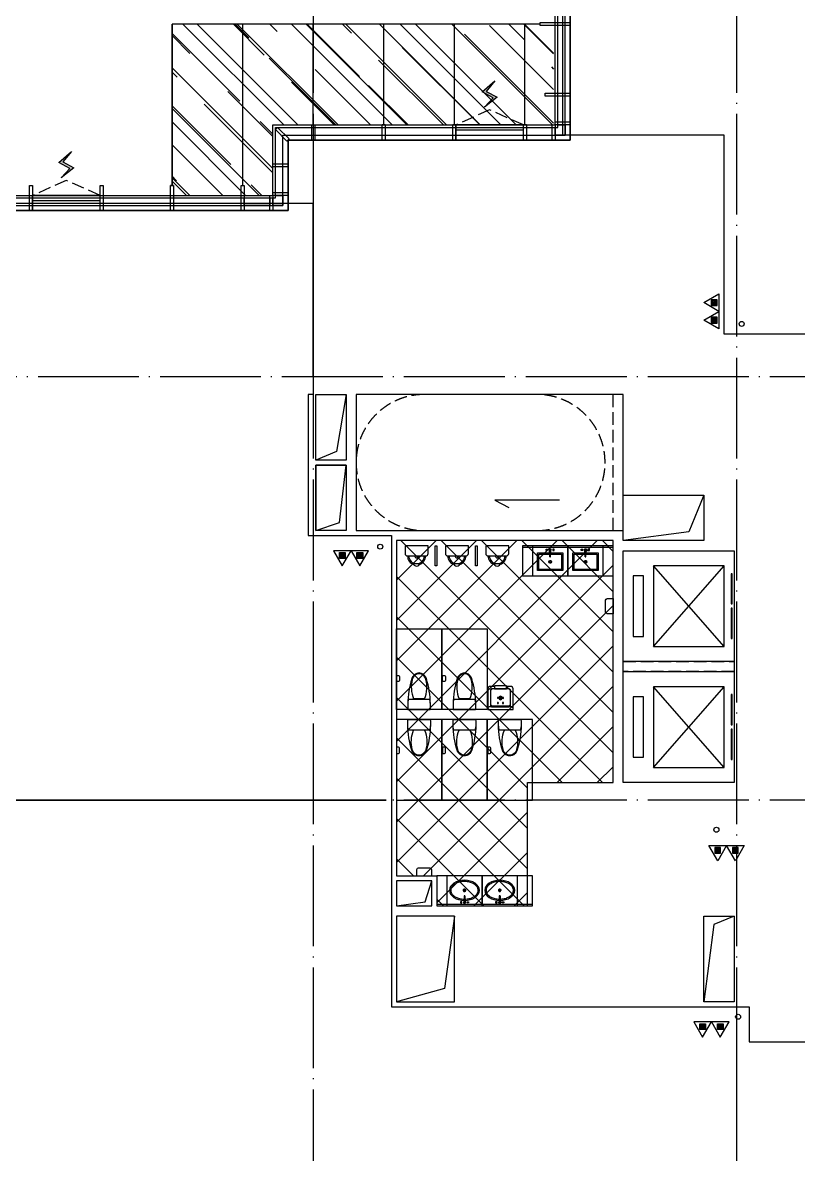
# Model space of a CAD drawing. Extents: x -292644 to 830497, y -12918 to 491457.
# Drawn here: x 114391 to 129782, y 69170 to 91630 of the extents above; entities that cross this region are included whole.
import ezdxf
from ezdxf.xclip import XClip

# ---------------------------------------------------------------- set-up
doc = ezdxf.new("R2010")
doc.units = 0
doc.header["$LTSCALE"] = 1000
doc.header["$MEASUREMENT"] = 0
for name, pattern in [('104-10 轴网$0$DOTE', [2.4200000000000004, 2, -0.2, 0.02, -0.2]), ('8#楼幕墙$0$109-34 轴网$0$L1$0$$AUDIT_BAD_LTYPE1', [0]), ('8#楼幕墙$0$DASH', [0.35, 0.25, -0.1]), ('X-104 8#10#平面_t3$0$109-34 轴网$0$L1$0$$AUDIT_BAD_LTYPE1', [0]), ('X-104 8#10#平面_t3$0$DASH', [0.35, 0.25, -0.1]), ('三跑梯-偶数F$0$DASH', [0.35, 0.25, -0.1])]:
    doc.linetypes.add(name, pattern=pattern)
doc.layers.get('0').update_dxf_attribs({"linetype": 'CONTINUOUS'})
for name, color, linetype in [('104-10 轴网$0$A_AXIS-轴线', 36, '104-10 轴网$0$DOTE'), ('8#楼幕墙$0$04-电动窗', 1, 'CONTINUOUS'), ('8#楼幕墙$0$A-C_玻璃幕墙', 140, 'CONTINUOUS'), ('8#楼幕墙$0$A-SUR_看线', 231, 'CONTINUOUS'), ('8#楼幕墙$0$A-TECH_结构', 21, 'CONTINUOUS'), ('X-104 8#10#平面_t3$0$A-C_玻璃幕墙', 140, 'CONTINUOUS'), ('X-104 8#10#平面_t3$0$A-E_电梯', 171, 'CONTINUOUS'), ('X-104 8#10#平面_t3$0$A-I_卫-洁具', 241, 'CONTINUOUS'), ('X-104 8#10#平面_t3$0$A-O_分水线', 127, 'CONTINUOUS'), ('X-104 8#10#平面_t3$0$A-SUR_看线', 231, 'CONTINUOUS'), ('X-104 8#10#平面_t3$0$A-TECH_结构', 21, 'CONTINUOUS'), ('X-104 8#10#平面_t3$0$A_STR-砌块墙', 121, 'CONTINUOUS'), ('X-104 8#10#平面_t3$0$EH_玻璃', 156, 'CONTINUOUS'), ('X-104 8#10#平面_t3$0$水-消火栓', 41, 'CONTINUOUS')]:
    doc.layers.add(name, color=color, linetype=linetype)
doc.layers.add('X-104 8#10#平面_t3$0$000套内', color=226, linetype='CONTINUOUS', lineweight=30, plot=False)
doc.layers.add('X-104 8#10#平面_t3$0$04-不打印_辅助线', color=165, linetype='CONTINUOUS', plot=False)
doc.layers.add('三跑梯-偶数F$0$04-不打印_辅助线', color=165, linetype='CONTINUOUS', plot=False)
doc.layers.get('X-104 8#10#平面_t3$0$A-O_分水线').off()

# ---------------------------------------------------------------- blocks, each defined once
blk = doc.blocks.new('104-10 轴网')
at = {"layer": '104-10 轴网$0$A_AXIS-轴线', "linetype": '104-10 轴网$0$DOTE'}
for p, q in [((128829.5977508623, 40099.99999999988), (128829.5977508621, -6500.000000000186)), ((137229.5977508624, 40099.99999999987), (137229.5977508621, -6500.000000000186)), ((168929.5977508623, 25199.99999999987), (113929.5977508621, 25199.99999999982)), ((168929.5977508623, 16799.99999999987), (113929.5977508621, 16799.99999999982))]:
    blk.add_line(p, q, dxfattribs=at)
blk = doc.blocks.new('X-104 8#10#平面_t3$0$meae')
for p, q in [((-215.039999999979, 0), (-243.7679999999818, 0)), ((-210, 5.039999999979045), (-210, 32.76000000000931)), ((-176.7359999999753, 0), (-204.9599999999627, 0)), ((-99.54815868195146, 8), (21.68149024352897, 14.3899337600451)), ((-99.54815868195146, -7.999999999941792), (-99.54815868195146, 8)), ((21.68149024352897, -14.3899337601033), (21.68149024352897, 14.3899337600451)), ((-210, -32.25599999999395), (-210, -5.039999999979045)), ((-99.54815868195146, -8.000000000058208), (21.68149024352897, -14.3899337601033))]:
    blk.add_line(p, q)
at = {"const_width": 0.8399999999999999}
blk.add_lwpolyline([(-209.5800000000163, -0.1400000000139698, -0.9999999999999999), (-210.4199999999837, -0.1400000000139698, -0.9999999999999999)], format="xyb", close=True, dxfattribs=at)
for points in [[(17.19145484233741, 81.35012003820157), (40, 81.35012003820157), (39.99999999994179, 51.35012003820157), (17.1914548422792, 51.35012003820157)], [(21.68149024352897, 21.35012003820157), (40, 21.35012003820157), (40, -21.35012003820157), (21.68149024352897, -21.35012003820157)], [(17.19145484233741, -81.35012003820157), (40, -81.35012003820157), (39.99999999994179, -51.35012003820157), (17.1914548422792, -51.35012003820157)]]:
    blk.add_lwpolyline(points, close=True)
blk.add_circle((-210, 0), 25.2)
blk.add_ellipse((-210, 0), major_axis=(0, -296.8388870928175), ratio=0.6737661697857759)
at = {"color": 8}
blk.add_open_spline([(-210, -271.838887092832), (-201.6286662275088, -271.838887092832), (-193.2556980797672, -270.8834744876949), (-176.5567826171755, -267.0318226981908), (-168.2292954665609, -264.1331208487391), (-151.7464247078751, -256.3412992825033), (-143.592075161112, -251.4461166422116), (-127.6688291439204, -239.6628589069005), (-119.9016611408442, -232.7743547918508), (-105.0053654383519, -217.100718463771), (-97.87740360945463, -208.3160983382841), (-84.50442564953119, -189.0367220979533), (-78.25994529254967, -178.5426552897552), (-66.86596525227651, -156.1005802754662), (-61.71665413689334, -144.1531549534993), (-52.68240508378949, -119.1104159536771), (-48.79751711455174, -106.0155586157343), (-42.41598126577446, -79.01830609660828), (-39.91934085072717, -65.11628590768669), (-36.39207964838715, -36.86706837144447), (-35.3614577781409, -22.5202054088586), (-34.79793056182098, 6.244822261855006), (-35.26502483320655, 20.66266644134885), (-37.68259151588427, 49.19399507466005), (-39.63306519814068, 63.30715293157846), (-44.95700291811954, 90.86129060061648), (-48.33046480413759, 104.3019146881416), (-56.39392556494568, 130.1611448710319), (-61.0838973345235, 142.5793309712317), (-71.62818411248736, 166.0733063118532), (-77.48238030000357, 177.1485642623738), (-90.15903716551838, 197.6798496269621), (-96.98112566315103, 207.1352148510632), (-111.3602107425686, 224.2113378457143), (-118.9163064261083, 231.8314545630128), (-134.510733252624, 245.1036245926516), (-142.547481424408, 250.7556368449004), (-158.868371842138, 260.0530890176306), (-167.1509793659789, 263.6999722997425), (-183.7976203592261, 269.0257272459567), (-192.162095878215, 270.7072330619558), (-208.8995512870024, 272.153067119536), (-217.2755150526064, 271.9185741905239), (-234.0031495776493, 269.526916392555), (-242.3573442720808, 267.3679324407713), (-258.9526960913208, 261.0731867576833), (-267.1936322519905, 256.9349128940958), (-283.3781850557425, 246.65468100406), (-291.3201072766096, 240.5117016318836), (-306.6623222918133, 226.2813428560039), (-314.0611830068519, 218.1942343084957), (-328.0653621423407, 200.2301868745126), (-334.6699371464783, 190.353927289194), (-346.859358667396, 169.044026111078), (-352.4439172392595, 157.6110181525), (-362.4072642970132, 133.476927122334), (-366.7859668953461, 120.7763437553076), (-374.1964356524404, 94.43610308453208), (-377.2281845823745, 80.79684587812517), (-381.8495765395346, 52.93462008907227), (-383.4392193020904, 38.71199739631265), (-385.1273327118251, 10.0537408667733), (-385.225804392132, -4.381569712015335), (-383.9285565786413, -33.08909023553133), (-382.5328362500295, -47.36097819061251), (-378.2902226594742, -75.36972922243876), (-375.4433290168527, -89.10625087702647), (-368.3874579074909, -115.6863969620317), (-364.1784936326439, -128.529630749661), (-354.5335200406262, -152.9902308470919), (-349.097582319926, -164.6071133053629), (-337.1786070214584, -186.3198765731067), (-330.6958189697471, -196.415140855941), (-316.9037533847149, -214.843760280055), (-309.5951420506462, -223.1764269854757), (-294.4000191528467, -237.9131964488188), (-286.5148495539906, -244.3169298697612), (-270.41386736813, -255.1213227973203), (-262.1997869724291, -259.5227866767091), (-245.6385630253353, -266.3373192788567), (-237.2919559226721, -268.7527736420161), (-222.6272707111784, -271.2949484957498), (-216.3134306632564, -271.838887092832), (-210, -271.838887092832)], degree=3, knots=[0, 0, 0, 0, 0.1541728099079682, 0.1541728099079682, 0.3083456198159364, 0.3083456198159364, 0.4625184297239047, 0.4625184297239047, 0.6166912396318729, 0.6166912396318729, 0.7708640495398411, 0.7708640495398411, 0.9250368594478093, 0.9250368594478093, 1.079209669355778, 1.079209669355778, 1.233382479263746, 1.233382479263746, 1.387555289171714, 1.387555289171714, 1.541728099079682, 1.541728099079682, 1.69590090898765, 1.69590090898765, 1.850073718895619, 1.850073718895619, 2.004246528803587, 2.004246528803587, 2.158419338711555, 2.158419338711555, 2.312592148619523, 2.312592148619523, 2.466764958527492, 2.466764958527492, 2.62093776843546, 2.62093776843546, 2.775110578343428, 2.775110578343428, 2.929283388251396, 2.929283388251396, 3.083456198159364, 3.083456198159364, 3.237629008067333, 3.237629008067333, 3.391801817975301, 3.391801817975301, 3.545974627883269, 3.545974627883269, 3.700147437791237, 3.700147437791237, 3.854320247699206, 3.854320247699206, 4.008493057607174, 4.008493057607174, 4.162665867515142, 4.162665867515142, 4.31683867742311, 4.31683867742311, 4.471011487331078, 4.471011487331078, 4.625184297239047, 4.625184297239047, 4.779357107147015, 4.779357107147015, 4.933529917054983, 4.933529917054983, 5.087702726962951, 5.087702726962951, 5.24187553687092, 5.24187553687092, 5.396048346778888, 5.396048346778888, 5.550221156686856, 5.550221156686856, 5.704393966594824, 5.704393966594824, 5.858566776502792, 5.858566776502792, 6.012739586410761, 6.012739586410761, 6.166912396318729, 6.166912396318729, 6.283185307179586, 6.283185307179586, 6.283185307179586, 6.283185307179586], dxfattribs=at)
at = {"layer": 'X-104 8#10#平面_t3$0$04-不打印_辅助线'}
blk.add_lwpolyline([(-499.9999999998836, -349.9999999999418), (-499.9999999998836, 350.0000000000582), (100.0000000001164, 350.0000000000582), (100.0000000001164, -349.9999999999418)], close=True, dxfattribs=at)
blk = doc.blocks.new('X-104 8#10#平面_t3$0$A-toilet-F2$0$A-toilet-F3$0$$plan$00000388')
for p, q in [((-211.7636100000016, 107.6506163835302), (-211.7636100000016, -107.6506388835276)), ((-202.5, -209.53125), (-202.5, 209.53125)), ((0, -220.78125), (0, 220.78125))]:
    blk.add_line(p, q)
blk.add_lwpolyline([(-202.4999999999999, -209.5312499999999), (-151.5815775000015, -220.9312574999972), (-102.2263650000007, -226.3893074999992), (-50.17650749999908, -226.3893074999992), (8.526512829121202e-14, -220.7812499999999)])
for centre, radius, start, end in [((-70.50223739520334, -1596.893304158019), 1822.905267548176, 91.22236801686525, 107.2477400730136), ((-76.17188249999913, -236.25), 463.3354349999999, 80.5376779999934, 97.73994600000086), ((-595.175017904075, 0), 128.7061108459815, 159.5476091936029, 200.4523908063857), ((-562.4982811024126, -12.18639293920603), 163.5812782416205, 107.2477400730136, 159.5476091936029), ((-580.3665348804823, -1.124999869261956e-05), 128.7061108459815, 136.8542646013629, 223.1457353986371), ((-555.5449209055997, -23.26485846064998), 162.7261878014058, 104.7785650587778, 136.8542646013629), ((-443.4417002224786, -448.2021481943076), 602.2018211347165, 67.37374387746667, 104.7785650587778), ((-76.17188249999913, -236.25), 463.3354349999999, 97.73994600000086, 105.8219819999994), ((-562.4982811024126, 12.18639293920603), 163.5812782416205, 200.4523908063857, 252.7522599269864), ((-555.5449209055997, 23.26483596065259), 162.7261878014058, 223.1457353986371, 255.2214349412222), ((-70.50223739520334, 1596.893304158019), 1822.905267548176, 252.7522599269864, 268.7776319831348), ((-443.4417002224786, 448.2021256943101), 602.2018211347165, 255.2214349412222, 292.6262561225334)]:
    blk.add_arc(centre, radius, start, end)
blk = doc.blocks.new('X-104 8#10#平面_t3$0$hgfasg')
at = {"layer": 'X-104 8#10#平面_t3$0$04-不打印_辅助线'}
blk.add_lwpolyline([(-450, 1599.999999999709), (450, 1599.999999999651), (450, -3.492459654808044e-10), (-450, -2.91038304567337e-10)], close=True, dxfattribs=at)
at = {"rotation": 270}
blk.add_blockref('X-104 8#10#平面_t3$0$A-toilet-F2$0$A-toilet-F3$0$$plan$00000388', (0, 0), dxfattribs=at)
blk = doc.blocks.new('X-104 8#10#平面_t3$0$hgfd')
at = {"color": 8}
for p, q in [((-38.49999971458601, 228.000000048185), (38.50000028541399, 227.9999999518077)), ((3.335953806526959e-07, 266.5000000000036), (2.372253220528364e-07, 189.5000000000036))]:
    blk.add_line(p, q, dxfattribs=at)
for points in [[(250, -3.504792402964085e-07), (-249.9999999999927, 3.504792402964085e-07), (-249.9999994917889, 406.0000003504792, -0.4142135623732199), (-199.9999994292011, 456.0000002878987), (-119.9999994292084, 456.0000001877597), (-119.9999994166865, 466.000000187767), (120.0000005833208, 465.9999998122548), (120.0000005708062, 455.9999998122548), (200.000000570777, 455.9999997121158, -0.414213562372991), (250.0000005081893, 405.9999996495353)], [(175.000000062566, 49.99999974339516), (-174.9999999374049, 50.00000025659756, -0.4142135623730927), (-199.9999999061183, 75.00000028789145), (-199.9999995230974, 381.0000002878987, -0.414213562373095), (-174.9999994917962, 406.0000002565976), (175.0000005082111, 405.9999997434024, -0.4142135623731322), (200.0000004769245, 380.9999997121085), (200.0000000938744, 74.99999971210127, -0.4142135623730573)], [(250, -3.504792402964085e-07), (-249.9999999999927, 3.504792402964085e-07), (-249.9999999686988, 25.00000035048652, -0.4142135623730971), (-224.9999999373977, 50.00000031918535), (225.0000000625878, 49.99999968082193, -0.4142135623730932), (250.0000000313012, 24.99999964952804)]]:
    blk.add_lwpolyline(points, format="xyb", close=True)
blk.add_lwpolyline([(120.0000005708062, 455.9999998122548), (200.000000570777, 455.9999997121158, -0.414213562373095), (250.0000005081893, 405.9999996495353), (250, -3.504792402964085e-07), (-249.9999999999927, 3.504792402964085e-07), (-249.9999994917889, 406.0000003504792, -0.4142135623730929), (-199.9999994292011, 456.0000002878987), (-119.9999994292084, 456.0000001877597)], format="xyb")
blk.add_lwpolyline([(120.0000005082184, 405.9999998122476), (-119.9999994917889, 406.0000001877524), (-119.9999994166865, 466.000000187767), (120.0000005833208, 465.9999998122548)], close=True)
blk.add_lwpolyline([(150.0000000876389, 69.99999977469633), (-149.9999999123756, 70.00000022531094, -0.4142135623730976), (-199.9999998497879, 120.0000002878915), (-199.9999995543913, 356.0000002878842, -0.414213562373095), (-149.9999994918035, 406.0000002253037), (150.0000005081965, 405.9999997746963, -0.414213562373095), (200.0000004456087, 355.9999997121085), (200.0000001502194, 119.9999997121231, -0.4142135623731096)], format="xyb", close=True, dxfattribs=at)
for centre, radius in [((-49.99999971457146, 228.0000000625914), 10), ((2.854139893315732e-07, 228.0000000000036), 35), ((50.00000028542127, 227.9999999374159), 10), ((-49.99999983975431, 128.0000000625841), 10), ((50.00000016025297, 127.9999999374159), 10)]:
    blk.add_circle(centre, radius)
blk.add_circle((2.854139893315732e-07, 228.0000000000036), 25, dxfattribs=at)
blk = doc.blocks.new('X-104 8#10#平面_t3$0$卫生间')
at = {"layer": 'X-104 8#10#平面_t3$0$A-I_卫-洁具', "ltscale": 0.1}
blk.add_lwpolyline([(29249.99997658384, 18300.0000078821), (31149.99997658456, 18300.00000788411), (31149.99997658456, 18900.00000788411), (29249.99997658384, 18900.0000078821)], close=True, dxfattribs=at)
blk.add_lwpolyline([(29249.9999765839, 18900.00000788417), (29249.9999765839, 18870.00000788417), (31149.99997652085, 18870.00000788397), (31149.99997652428, 18900.00000788411)], dxfattribs=at)
for points in [[(31549.99997658755, 18300.00000787908), (31249.99997658755, 18300.00000787908), (31249.99997658755, 18180.00000787896, 0.414213562373095), (31279.99997658755, 18150.00000787896), (31519.99997658755, 18150.00000787896, 0.414213562373095), (31549.99997658755, 18180.00000787896)], [(27649.9999765533, 12800.00000788734), (27649.9999765533, 13100.00000788734), (27769.99997655342, 13100.00000788734, -0.414213562373095), (27799.99997655342, 13070.00000788734), (27799.99997655342, 12830.00000788734, -0.414213562373095), (27769.99997655342, 12800.00000788734)]]:
    blk.add_lwpolyline(points, format="xyb", close=True, dxfattribs=at)
at = {"layer": 'X-104 8#10#平面_t3$0$A-I_卫-洁具'}
for points in [[(30074.99997657166, 15851.95678070415), (30074.99997657168, 15771.95678070415, 0.4142135623730523), (30094.99997657168, 15751.95678070415), (30134.99997657171, 15751.95678070415), (30134.99997657169, 15871.95678070415), (30094.99997657166, 15871.95678070415, 0.4142135623731306)], [(30974.99997657155, 15851.95678070412), (30974.99997657156, 15771.95678070412, 0.4142135623730523), (30994.99997657156, 15751.95678070412), (31034.99997657159, 15751.95678070412), (31034.99997657158, 15871.95678070412), (30994.99997657155, 15871.95678070412, 0.4142135623731306)], [(31889.99997657165, 15851.95678070426), (31889.99997657166, 15771.95678070426, 0.4142135623730523), (31909.99997657166, 15751.95678070426), (31949.99997657169, 15751.95678070426), (31949.99997657168, 15871.95678070426), (31909.99997657165, 15871.95678070426, 0.4142135623731306)], [(30974.99997657155, 14348.04323506608), (30974.99997657156, 14428.04323506608, -0.4142135623730523), (30994.99997657156, 14448.04323506608), (31034.99997657159, 14448.04323506608), (31034.99997657158, 14328.04323506608), (30994.99997657155, 14328.04323506608, -0.4142135623731306)], [(31889.99997657163, 14348.04323506594), (31889.99997657166, 14428.04323506594, -0.4142135623730523), (31909.99997657166, 14448.04323506594), (31949.99997657169, 14448.04323506594), (31949.99997657166, 14328.04323506594), (31909.99997657163, 14328.04323506594, -0.4142135623731306)]]:
    blk.add_lwpolyline(points, format="xyb", close=True, dxfattribs=at)
at = {"layer": 'X-104 8#10#平面_t3$0$A-I_卫-洁具', "ltscale": 0.1, "xscale": -1}
for name, p, rotation in [('X-104 8#10#平面_t3$0$meae', (29899.9999765845, 18800.00000788434), 270), ('X-104 8#10#平面_t3$0$meae', (30599.9999765845, 18800.00000788411), 270), ('X-104 8#10#平面_t3$0$hgfd', (29884.99997657168, 15000.00000755693), 180)]:
    blk.add_blockref(name, p, dxfattribs=dict(at, rotation=rotation))
for p in [(29699.99997657168, 15200.000007897), (30599.99997657168, 15200.00000788565), (31499.99997657168, 15200.00000788539)]:
    blk.add_blockref('X-104 8#10#平面_t3$0$hgfasg', p, dxfattribs=at)
at = {"layer": 'X-104 8#10#平面_t3$0$A-I_卫-洁具', "ltscale": 0.1, "rotation": 180}
for p in [(30599.99997657168, 15000.00000789596), (31499.99997657168, 15000.00000788481)]:
    blk.add_blockref('X-104 8#10#平面_t3$0$hgfasg', p, dxfattribs=at)
blk = doc.blocks.new('X-104 8#10#平面_t3$0$fdhggh')
at = {"layer": 'X-104 8#10#平面_t3$0$04-不打印_辅助线', "linetype": 'X-104 8#10#平面_t3$0$109-34 轴网$0$L1$0$$AUDIT_BAD_LTYPE1'}
h = blk.add_hatch(dxfattribs=at)
h.set_pattern_fill('多孔材料', color=256, scale=200)
h.set_pattern_definition([(45, (-111356.9507218324, 59400.00000000006), (-400.0004066222933, 400.0004066222933), []), (135, (-111356.9507218324, 59400.00000000006), (-400.0004066222933, -400.0004066222933), [])])
h.paths.add_polyline_path([(14350.00002345067, 81349.998361637), (10050.00002342873, 81349.998361637), (10050.00002342876, 74699.9983616371), (10850.00002341293, 74699.9983616371), (10850.00002341301, 74099.99836163205), (12650.00002341645, 74099.99836163194), (12650.00002341648, 76549.99838347366), (14350.00002344706, 76549.9983834708)])
blk.add_lwpolyline([(14350.00002345067, 81349.998361637), (10050.00002342873, 81349.998361637), (10050.00002342876, 74699.9983616371), (10850.00002341293, 74699.9983616371), (10850.00002341301, 74099.99836163205), (12650.00002341645, 74099.99836163194), (12650.00002341648, 76549.99838347366), (14350.00002344706, 76549.9983834708), (14350.00002345062, 81349.99836163704)], close=True, dxfattribs=at)
at = {"layer": 'X-104 8#10#平面_t3$0$A-TECH_结构', "linetype": 'X-104 8#10#平面_t3$0$109-34 轴网$0$L1$0$$AUDIT_BAD_LTYPE1'}
blk.add_lwpolyline([(42500.00000000029, 87900.00001543564), (42500.00000000029, 97699.99999999988), (24700.00000000029, 97699.99999999988), (24700.00000000029, 96299.99999999988), (13500.00000000029, 96299.99999999988), (13500.00000000029, 89299.99999999988), (7900.000000000291, 89299.99999999988), (7900.000000000291, 87899.99999999988), (-3299.999999999709, 87899.99999999988), (-3299.999999999709, 76699.99999999988), (-4699.999999999709, 76699.99999999988), (-4699.999999999709, 56099.99999999988), (8900.000000000291, 56099.99999999988), (8900.000000000291, 58899.99999999988), (20100.00000000029, 58899.99999999988), (20100.00000000029, 71499.99999999988), (27100, 71499.99999999988), (27099.9999999961, 75700.0000139567), (33099.99999999598, 75700.0000139567), (33099.99999999988, 72899.99999999987), (45300.00000000029, 72899.99999999988), (45300.00000000029, 87900.00000149367)], close=True, dxfattribs=at)
blk = doc.blocks.new('A-电梯2222')
for p, q in [((-599.9999999888532, 1800.000000028485), (-599.9999999888532, 2000.000000028485)), ((-599.9999999888532, 2000.000000028485), (599.999999990192, 2000.000000027969)), ((599.999999990192, 1800.000000028027), (-599.9999999888532, 1800.000000028485)), ((599.999999990192, 2000.000000027969), (599.999999990192, 1800.000000028027)), ((-800.0000000021246, 200.0000000191649), (-800.0000000016589, 1600.000000013759)), ((-800.0000000016589, 1600.000000013759), (800.0000000027649, 1600.000000013068)), ((800.0000000027649, 1600.000000013068), (-800.0000000021246, 200.0000000191649)), ((800.0000000021828, 200.0000000184664), (-800.0000000016589, 1600.000000013759)), ((800.0000000027649, 1600.000000013068), (800.0000000021828, 200.0000000184664)), ((800.0000000021828, 200.0000000184664), (-800.0000000021246, 200.0000000191649))]:
    blk.add_line(p, q)
for points in [[(-1100, 0), (1100, 0), (1100, 2200.000000000007), (-1100, 2200.000000000007)], [(-643.3333333326736, 38.08112883746799), (-643.3333333326736, 58.97966308711329), (-43.33333333267365, 58.97966308711329), (-43.33333333267365, 38.08112883746799)], [(43.33333333273185, 38.0811288371915), (43.33333333273185, 58.97966308683681), (643.3333333327319, 58.97966308683681), (643.3333333327319, 38.0811288371915)]]:
    blk.add_lwpolyline(points, close=True)
blk = doc.blocks.new('X-104 8#10#平面_t3$0$jhat')
for p, q in [((-395, -250.0000000000582), (-395, 249.9999999999418)), ((-395, 249.9999999999418), (-44.99999999994179, 249.9999999999418)), ((-44.99999999994179, 249.9999999999418), (-44.99999999994179, 11.73657725605881)), ((-219.9999999999418, 32.25599999987753), (-219.9999999999418, 5.03999999986263)), ((-124.8214514199644, 8.000000000058208), (11.68149024352897, 14.3899337601033)), ((-124.8214514199644, 7.999999999941792), (-124.8214514199644, -8.000000000058208)), ((11.68149024352897, 14.3899337601033), (11.68149024352897, -14.3899337601033)), ((-225.0399999999208, -1.164153218269348e-10), (-253.7679999999236, -1.164153218269348e-10)), ((-219.9999999999418, -5.040000000095461), (-219.9999999999418, -32.76000000012573)), ((-186.7359999999171, -1.164153218269348e-10), (-214.9599999999045, -1.164153218269348e-10)), ((-124.8214514199644, -8.000000000058208), (11.68149024352897, -14.3899337601033)), ((-44.99999999994179, -12.38077738613356), (-44.99999999994179, -250.0000000000582)), ((-44.99999999994179, -250.0000000000582), (-395, -250.0000000000582))]:
    blk.add_line(p, q)
at = {"color": 8}
blk.add_lwpolyline([(-69.99999999994179, -11.06304409715813), (-69.99999999994179, -225.0000000000582), (-370, -225.0000000000582), (-370, 224.9999999999418), (-69.99999999994179, 224.9999999999418), (-69.99999999994179, 10.56628493819153)], dxfattribs=at)
at = {"ltscale": 1000, "const_width": 0.8399999999999999}
blk.add_lwpolyline([(-219.5799999999581, 0.1399999998975545, 0.9999999999999999), (-220.4199999999255, 0.1399999998975545, 0.9999999999999999)], format="xyb", close=True, dxfattribs=at)
for points in [[(7.191454842337407, 81.35012003820157), (30, 81.35012003820157), (30, 51.35012003820157), (7.191454842337407, 51.35012003820157)], [(11.68149024352897, -21.35012003820157), (30, -21.35012003820157), (30, 21.35012003820157), (11.68149024352897, 21.35012003820157)], [(7.191454842337407, -81.35012003820157), (30, -81.35012003820157), (30, -51.35012003820157), (7.191454842337407, -51.35012003820157)]]:
    blk.add_lwpolyline(points, close=True)
blk.add_circle((-219.9999999999418, -1.164153218269348e-10), 25.2)
at = {"layer": 'X-104 8#10#平面_t3$0$04-不打印_辅助线'}
blk.add_lwpolyline([(100.0000000001164, -350), (100.0000000000582, 350), (-499.9999999999418, 350), (-499.9999999998836, -350)], close=True, dxfattribs=at)
blk = doc.blocks.new('X-104 8#10#平面_t3$0$A-toilet-F2$0$A-toilet-F3$0$xb')
for p, q in [((-228.5999999991618, 152.3999999994412), (-228.6000000010245, 9.313225746154785e-10)), ((-228.6000000010245, 9.313225746154785e-10), (228.6000000010245, -9.313225746154785e-10)), ((177.7999999998137, 203.2000000000698), (-177.7999999993481, 203.1999999994878)), ((228.6000000010245, -9.313225746154785e-10), (228.6000000005588, 152.3999999997905))]:
    blk.add_line(p, q)
for centre, radius, start, end in [((-6.349999998696148, 209.549999998766), 171.56755229355, 106.6068803142738, 182.1210963969083), ((-6.349999998696148, 209.549999998766), 146.16755229355, 87.87890362284142, 182.1210963969083), ((9.313225746154785e-10, 342.8999999993248), 63.50000000000001, 1.07073087239469, 178.9292691276053), ((1.396983861923218e-09, 203.1999999987893), 38.1, 0, 180), ((6.350000001490116, 209.549999998766), 146.16755229355, 357.8789036030917, 92.12109637715858), ((6.350000001490116, 209.549999998766), 171.56755229355, 357.8789036030917, 73.39311968572625), ((-177.7999999993481, 152.3999999992084), 50.8, 90, 180), ((177.8000000002794, 152.3999999997905), 50.8, 0, 90)]:
    blk.add_arc(centre, radius, start, end)
blk = doc.blocks.new('X-104 8#10#平面_t3$0$8#核心筒')
at = {"layer": 'X-104 8#10#平面_t3$0$A-I_卫-洁具', "ltscale": 0.1}
for points in [[(10819.99873398323, 21849.99836163709), (10849.99873398323, 21849.99836163709), (10849.99873398323, 21449.99836163709), (10819.99873398323, 21449.99836163709)], [(11619.99873398323, 21849.99836163709), (11649.99873398323, 21849.99836163709), (11649.99873398323, 21449.99836163709), (11619.99873398323, 21449.99836163709)], [(14350.0000234468, 21849.99836163723), (12550.0000234468, 21849.99836163723), (12550.0000234468, 21249.99836163723), (14350.0000234468, 21249.99836163723)]]:
    blk.add_lwpolyline(points, close=True, dxfattribs=at)
blk.add_lwpolyline([(12550.0000234468, 21849.99836163723), (12550.0000234468, 21819.99836163723), (14350.00002344692, 21819.99836163712), (14350.00002345035, 21849.99836163729)], dxfattribs=at)
at = {"layer": 'X-104 8#10#平面_t3$0$A-TECH_结构', "linetype": 'X-104 8#10#平面_t3$0$DASH'}
blk.add_lwpolyline([(14550.00002344679, 19549.99838346642), (16750.00002344628, 19549.99838346642), (16750.00002344628, 19349.99836162853), (14550.00002344679, 19349.99836162853)], close=True, dxfattribs=at)
at = {"layer": 'X-104 8#10#平面_t3$0$A-E_电梯', "xscale": -1, "rotation": 90}
for p in [(16750.0000234468, 20649.99838346642), (16750.0000234468, 18249.99838346642)]:
    blk.add_blockref('A-电梯2222', p, dxfattribs=at)
at = {"layer": 'X-104 8#10#平面_t3$0$A-I_卫-洁具', "ltscale": 0.1}
for name, p, rotation in [('X-104 8#10#平面_t3$0$A-toilet-F2$0$A-toilet-F3$0$xb', (10450.00002342847, 21849.99836163712), 180), ('X-104 8#10#平面_t3$0$A-toilet-F2$0$A-toilet-F3$0$xb', (11250.00002342847, 21849.99836163712), 180), ('X-104 8#10#平面_t3$0$A-toilet-F2$0$A-toilet-F3$0$xb', (12050.00002342847, 21849.99836163712), 180), ('X-104 8#10#平面_t3$0$jhat', (13100.0000234468, 21749.99836163723), 90), ('X-104 8#10#平面_t3$0$jhat', (13800.0000234468, 21749.99836163723), 90)]:
    blk.add_blockref(name, p, dxfattribs=dict(at, rotation=rotation))
blk = doc.blocks.new('X-104 8#10#平面_t3$0$fdsgdfh')
at = {"layer": 'X-104 8#10#平面_t3$0$A-TECH_结构', "linetype": 'X-104 8#10#平面_t3$0$109-34 轴网$0$L1$0$$AUDIT_BAD_LTYPE1'}
for points in [[(18850.00000000291, 25249.99999999994), (20253.73374423392, 25389.46087554155), (20350.00000000176, 25949.99836163723)], [(8450.006772121327, 23450.00106368423), (8450.006772121327, 22149.99999212002), (8921.005071387859, 22309.13151894271), (9050.00674062816, 23450.00099037576), (8450.006772121327, 23450.00099037576)], [(16150.00002344656, 22849.99999211542), (15853.91086440366, 22126.21603221793), (14550.00002344651, 21949.99999211269)], [(16750.00000000237, 14499.99836163232), (16349.02608525718, 14334.72744898006), (16149.99999999524, 12799.99836202263)]]:
    blk.add_lwpolyline(points, dxfattribs=at)
for points in [[(20350.00000000176, 25949.99836163723), (18850.00000000339, 25949.99836163723), (18850.00000000288, 25249.99999999994), (20350.0000000013, 25249.99999999994)], [(8450.000026823487, 24849.99997205439), (9050.000041363295, 24849.99997205439), (9050.000041363295, 23550.00099037652), (8450.000026823487, 23550.00099037652)], [(8450.006772121327, 23450.00106368423), (9050.000045112247, 23450.00106368423), (9050.000045112247, 22149.99999212078), (8450.006772121327, 22149.99999212078)], [(14550.00002344657, 22849.99999211542), (16150.00002344656, 22849.99999211542), (16150.00002344656, 21949.99999211269), (14550.00002344657, 21949.99999211269)], [(10750.0000234124, 15199.99999212098), (10050.00002342812, 15199.99999212098), (10050.00002342812, 14699.99999211595), (10750.0000234124, 14699.99999211595)], [(11199.99999999686, 14499.99999211586), (10050.00002342826, 14499.99999211586), (10050.00002342826, 12799.99999250611), (11199.99999999686, 12799.99999250611)], [(16149.99999999524, 14499.99836163234), (16750.00000000237, 14499.99836163232), (16750.00000000237, 12799.9983620226), (16149.99999999524, 12799.99836202263)]]:
    blk.add_lwpolyline(points, close=True, dxfattribs=at)
at = {"layer": 'X-104 8#10#平面_t3$0$A-TECH_结构'}
for points in [[(8450.000072856463, 23550.000963775), (8450.000026823487, 24849.99997205439), (9050.000045371824, 24850.000040969), (8862.080341181427, 23718.58417392988)], [(24449.99990949356, 23549.99995995202), (24449.99995292602, 24849.99994988367), (24999.99999660569, 24849.99997068744), (24818.80254176581, 23659.58259681691)], [(24449.99993120979, 24849.9999638038), (24999.9999999967, 24849.999988519), (24999.9999999967, 23550.00006035736), (24449.99993120979, 23550.00003564221)]]:
    blk.add_lwpolyline(points, close=True, dxfattribs=at)
for points in [[(10050.00002342812, 14699.99999211595), (10619.39593914832, 14782.85818737998), (10750.0000234124, 15199.99999212098)], [(11199.99999999703, 14499.99999211586), (11005.12674833491, 13061.95794338497), (10050.00002342826, 12799.99999250611)]]:
    blk.add_lwpolyline(points, dxfattribs=at)
blk = doc.blocks.new('8#楼幕墙$0$$TCHSYS$WIN2D')
for p, q in [((-0.5, 0.5), (0.5, 0.5)), ((-0.5, 0.5), (-0.4999999999999999, -0.5)), ((0.5, 0.5), (0.4999999999999998, -0.5)), ((0.5, 0.1666666666666666), (-0.5, 0.1666666666666666)), ((0.5, -0.1666666666666667), (-0.5, -0.1666666666666667)), ((-0.4999999999999999, -0.5), (0.5, -0.5))]:
    blk.add_line(p, q)
blk = doc.blocks.new('8#楼幕墙$0$开启扇')
at = {"layer": '8#楼幕墙$0$04-电动窗'}
h = blk.add_hatch(color=1, dxfattribs=at)
h.dxf.hatch_style = 1
h.paths.add_polyline_path([(771.2538212353829, 399.4187931009801), (600.4963348774836, 588.0845509109495), (817.000029503055, 705.4227948976622), (568.9130649687795, 925.0510056701896), (737.6166181836743, 715.3361196324695), (521.1129235581029, 597.9978756457567)])
at = {"linetype": '8#楼幕墙$0$DASH'}
blk.add_lwpolyline([(0, 49.99999999714782), (670, 349.9999999971478), (1340, 49.99999999714782)], dxfattribs=at)
at = {"layer": '8#楼幕墙$0$04-电动窗', "color": 1}
blk.add_lwpolyline([(771.2538212353829, 399.4187931009801), (600.4963348774836, 588.0845509109495), (817.000029503055, 705.4227948976622), (568.9130649687795, 925.0510056701896), (737.6166181836743, 715.3361196324695), (521.1129235581029, 597.9978756457567), (771.2538212353829, 399.4187931009801)], close=True, dxfattribs=at)
at = {"xscale": -1340, "yscale": 300, "zscale": 1340, "rotation": 180}
blk.add_blockref('8#楼幕墙$0$$TCHSYS$WIN2D', (670, -100), dxfattribs=at)
blk = doc.blocks.new('8#楼幕墙$0$A$C13E80662')
for points in [[(150.0005130732898, 150.2641038001748), (150.0005130732898, 200.2641038001238), (0.0005130732897669077, 200.2641038001238), (0.0005130732897669077, 0.2641038001238485), (150.0005130732898, 0.2641038001238485)], [(150.0005130732898, 0.2641038001747802), (200.0005130733043, 0.2641038001747802), (200.0005130733043, 150.2641038001748), (150.0005130732898, 150.2641038001748)]]:
    blk.add_lwpolyline(points)
blk = doc.blocks.new('*U4707')
blk.add_lwpolyline([(509.9999999944921, 0), (0, 0), (0, 150), (509.9999999944921, 150)], close=True)
blk = doc.blocks.new('8#楼幕墙')
at = {"layer": '8#楼幕墙$0$A-C_玻璃幕墙'}
for points in [[(-3599.999999999767, 88199.99999999988), (7600.000000000233, 88199.99999999988), (7600.000000000233, 89599.99999999988), (13200.00000000023, 89599.99999999988), (13200.00000000023, 96599.99999999988), (24400.00000000023, 96599.99999999988), (24400.00000000023, 97999.99999999988), (42800.00000000023, 97999.99999999988), (42800.00000000023, 88199.99999999988), (45600.00000000023, 88199.99999999988), (45600.0000000002, 72599.99999999988), (32800.0000000002, 72599.99999999988), (32800.0000000002, 75399.99999999988), (27400.00000000023, 75399.99999999988), (27400.0000000002, 71199.99999999988), (20400.0000000002, 71199.99999999988), (20400.0000000002, 58599.99999999988), (9200.000000000116, 58599.99999999988), (9200.000000000116, 55799.99999999988), (-4999.999999999884, 55799.99999999988), (-4999.999999999767, 76999.99999999988), (-3599.999999999767, 76999.99999999988)], [(-3549.999999999767, 88149.99999999988), (7650.000000000233, 88149.99999999988), (7650.000000000233, 89549.99999999988), (13250.00000000023, 89549.99999999988), (13250.00000000023, 96549.99999999988), (24450.00000000023, 96549.99999999988), (24450.00000000023, 97949.99999999988), (42750.00000000023, 97949.99999999988), (42750.00000000023, 88149.99999999988), (45550.00000000023, 88149.99999999988), (45550.0000000002, 72649.99999999988), (32850.0000000002, 72649.99999999988), (32850.0000000002, 75449.99999999988), (27350.00000000023, 75449.99999999988), (27350.0000000002, 71249.99999999988), (20350.0000000002, 71249.99999999988), (20350.0000000002, 58649.99999999988), (9150.000000000116, 58649.99999999988), (9150.000000000116, 55849.99999999988), (-4949.999999999884, 55849.99999999988), (-4949.999999999767, 76949.99999999988), (-3549.999999999767, 76949.99999999988)], [(-3399.999999999767, 87999.99999999988), (7800.000000000233, 87999.99999999988), (7800.000000000233, 89399.99999999988), (13400.00000000023, 89399.99999999988), (13400.00000000023, 96399.99999999988), (24600.00000000023, 96399.99999999988), (24600.00000000023, 97799.99999999988), (42600.00000000023, 97799.99999999988), (42600.00000000023, 87999.99999999988), (45400.00000000023, 87999.99999999988), (45400.0000000002, 72799.99999999988), (33000.0000000002, 72799.99999999988), (33000.0000000002, 75599.99999999988), (27200.00000000023, 75599.99999999988), (27200.0000000002, 71399.99999999988), (20200.0000000002, 71399.99999999988), (20200.0000000002, 58799.99999999988), (9000.000000000116, 58799.99999999988), (9000.000000000116, 55999.99999999988), (-4799.999999999884, 55999.99999999988), (-4799.999999999767, 76799.99999999988), (-3399.999999999767, 76799.99999999988)], [(12899.99999999854, 91570.0000139575), (12899.99999999854, 91630.0000139575), (13499.99999999593, 91630.00001395657), (13499.99999999593, 91570.00001395657)], [(12999.99999999854, 90170.0000139575), (12999.99999999854, 90230.0000139575), (13499.99999999593, 90230.00001395657), (13499.99999999593, 90170.00001395657)], [(13200.00000000023, 89599.99999999988), (13200.00000000026, 89659.99999999991), (13500.00000000026, 89659.99999999987), (13500.00000000028, 89599.99999999988)], [(7921.131432097929, 89321.29498873017), (7878.705025226693, 89278.86858185899), (7649.91822866234, 89507.65537842334), (7692.344635533518, 89550.08178529452)], [(8369.999999996042, 89600.00001395494), (8429.999999996042, 89600.00001395494), (8429.999999996042, 89300.00001395529), (8369.999999996042, 89300.00001395529)], [(9769.999999996042, 89600.00001395494), (9829.999999996042, 89600.00001395494), (9829.999999996042, 89300.00001395529), (9769.999999996042, 89300.00001395529)], [(11169.99999999604, 89600.00001395494), (11229.99999999604, 89600.00001395494), (11229.99999999604, 89300.00001395529), (11169.99999999604, 89300.00001395529)], [(12569.99999999604, 89600.00001395482), (12629.99999999604, 89600.00001395482), (12629.99999999604, 89300.00001395517), (12569.99999999604, 89300.00001395517)], [(13140.0000000002, 89599.99999999991), (13200.00000000023, 89599.99999999988), (13200.00000000019, 89299.99999999988), (13140.0000000002, 89299.99999999988)], [(7600.000000000291, 88770.00001395436), (7600.000000000291, 88830.00001395436), (7899.999999997613, 88830.00001395436), (7899.999999997613, 88770.00001395436)], [(2829.999999995693, 87900.00001395319), (2769.999999995693, 87900.00001395319), (2769.999999996915, 88400.00001398975), (2829.999999996915, 88400.00001398975)], [(4229.999999995693, 87900.00001395319), (4169.999999995693, 87900.00001395319), (4169.999999996915, 88400.00001398975), (4229.999999996915, 88400.00001398975)], [(5629.999999995693, 87900.00001395319), (5569.999999995693, 87900.00001395319), (5569.999999995634, 88400.00001398975), (5629.999999995634, 88400.00001398975)], [(7029.999999996915, 87900.00001395319), (6969.999999996915, 87900.00001395319), (6969.999999998137, 88400.00001398975), (7029.999999998137, 88400.00001398975)], [(7540.000000000204, 88199.99999999991), (7600.000000000233, 88199.99999999988), (7600.000000000189, 87899.99999999988), (7540.000000000204, 87899.99999999988)], [(7600.000000000233, 88199.99999999988), (7600.000000000262, 88259.99999999991), (7900.000000000262, 88259.99999999987), (7900.000000000276, 88199.99999999988)]]:
    blk.add_lwpolyline(points, close=True, dxfattribs=at)
at = {"layer": '8#楼幕墙$0$A-SUR_看线'}
for p, q in [((9829.999999996158, 89600.00001395529), (9769.999999996158, 89600.00001395529)), ((11229.99999999616, 89600.00001395529), (11169.99999999616, 89600.00001395529)), ((12629.99999999616, 89600.00001395517), (12569.99999999616, 89600.00001395517)), ((5629.999999995693, 88400.00001398975), (5569.999999995693, 88400.00001398975))]:
    blk.add_line(p, q, dxfattribs=at)
at = {"layer": '8#楼幕墙$0$A-TECH_结构'}
blk.add_lwpolyline([(-3299.999999999767, 87899.99999999988), (7900.000000000233, 87899.99999999988), (7900.000000000233, 89299.99999999988), (13500.00000000023, 89299.99999999988), (13500.00000000023, 96299.99999999988), (24700.00000000023, 96299.99999999988), (24700.00000000023, 97699.99999999988), (42500.00000000023, 97699.99999999988), (42500.00000000023, 87899.99999999988), (45300.00000000023, 87899.99999999988), (45300.0000000002, 72899.99999999988), (33100.0000000002, 72899.99999999988), (33100.0000000002, 75699.99999999988), (27100.00000000023, 75699.99999999988), (27100.0000000002, 71499.99999999988), (20100.0000000002, 71499.99999999988), (20100.0000000002, 58899.99999999988), (8900.000000000116, 58899.99999999988), (8900.000000000116, 56099.99999999988), (-4699.999999999884, 56099.99999999988), (-4699.999999999767, 76699.99999999988), (-3299.999999999767, 76699.99999999988)], close=True, dxfattribs=at)
at = {"layer": '8#楼幕墙$0$A-C_玻璃幕墙', "linetype": '8#楼幕墙$0$109-34 轴网$0$L1$0$$AUDIT_BAD_LTYPE1', "xscale": -1}
for p in [(12569.99999999616, 89550.00001395482), (12569.99999999616, 89550.00001395657), (4169.999999995751, 88150.00001395657)]:
    blk.add_blockref('8#楼幕墙$0$开启扇', p, dxfattribs=at)
at = {"layer": '8#楼幕墙$0$A-C_玻璃幕墙', "xscale": -1}
for p in [(13400.00051307352, 89399.73589619977), (7800.000513073523, 87999.73589619977)]:
    blk.add_blockref('8#楼幕墙$0$A$C13E80662', p, dxfattribs=at)
at = {"layer": '8#楼幕墙$0$A-C_玻璃幕墙', "rotation": 180}
blk.add_blockref('*U4707', (7540.000000000204, 88149.99999999988), dxfattribs=at)
blk = doc.blocks.new('三跑梯-偶数F')
at = {"color": 8, "linetype": '三跑梯-偶数F$0$DASH'}
for centre, start, end in [((1349.999999999999, 3950.000000000019), 0, 180), ((1350.000000004889, 1710.000000000033), 180, 0)]:
    blk.add_arc(centre, 1350.000000000002, start, end, dxfattribs=at)
at = {"layer": '三跑梯-偶数F$0$04-不打印_辅助线', "linetype": '三跑梯-偶数F$0$DASH'}
blk.add_line((0, 200), (2700, 200), dxfattribs=at)
at = {"layer": '三跑梯-偶数F$0$04-不打印_辅助线'}
blk.add_lwpolyline([(2700.000000000001, 5300), (9.094947017729282e-13, 5300), (0, 0), (2700.000000000001, -9.094947017729282e-13)], close=True, dxfattribs=at)
blk.add_lwpolyline([(605.1158375440127, 1265.188340814992), (605.1158375438672, 2550.000000000062), (458.8260643989042, 2270.000000000062)], dxfattribs=at)
blk = doc.blocks.new('X-104 8#10#平面_t3$0$$TWTSYS$00000546')
h = blk.add_hatch()
h.set_pattern_fill('ANSI31', color=256, scale=200, style=0)
h.set_pattern_definition([(45, (-38543.80223862439, -6670.830405693208), (-17.67766952966369, 17.67766952966369), [])])
h.paths.add_polyline_path([(-64.92232553117356, 173.7449990885525), (64.922325531159, 173.7449990885525), (64.922325531159, 43.90034802621994), (-64.92232553117356, 43.90034802621994)])
for points in [[(0, 343.6163707387423), (-198.3870041439732, 0), (198.3870041439732, 0)], [(-64.92232553117356, 173.7449990885525), (64.922325531159, 173.7449990885525), (64.922325531159, 43.90034802621994), (-64.92232553117356, 43.90034802621994)]]:
    blk.add_lwpolyline(points, close=True)
blk = doc.blocks.new('X-104 8#10#平面_t3$0$A$C46662BA1')
at = {"layer": 'X-104 8#10#平面_t3$0$水-消火栓'}
for centre in [(128656.9507218332, 85649.99836163671), (121486.9507452615, 81230.02257808603), (128154.7816785441, 75611.97543888733), (128586.9507452472, 71899.99999250595)]:
    blk.add_circle(centre, 50, dxfattribs=at)
at = {"layer": 'X-104 8#10#平面_t3$0$水-消火栓', "yscale": 0.88, "zscale": 0.88}
for p, xscale, rotation in [((128206.950721883, 86074.57892528297), -0.88, 90), ((128206.950721883, 85725.41779798949), -0.88, 90), ((120732.3701816142, 81149.99836163722), 0.88, 179.9999999999992), ((121081.5313089077, 81149.99836163722), 0.88, 179.9999999999992), ((128182.3701816009, 75299.9999921126), -0.88, 179.9999999999999), ((128531.5313088944, 75299.9999921126), -0.88, 179.9999999999999), ((127882.3701816031, 71799.9999925059), 0.88, 179.9999999999992), ((128231.5313088966, 71799.9999925059), 0.88, 179.9999999999992)]:
    blk.add_blockref('X-104 8#10#平面_t3$0$$TWTSYS$00000546', p, dxfattribs=dict(at, xscale=xscale, rotation=rotation))
blk = doc.blocks.new('X-104 8#10#平面_t3')
at = {"layer": 'X-104 8#10#平面_t3$0$EH_玻璃'}
h = blk.add_hatch(dxfattribs=at)
h.set_pattern_fill('AR-RROOF', color=256, scale=600, angle=-45.00000000000003)
h.set_pattern_definition([(314.9999999999999, (103326.9507218286, 160800.0000139563), (1724.209175245277, -646.5784407169797), [11430, -1524, 3810, -762]), (314.9999999999999, (104312.982843922, 160352.783259127), (177.8090711971697, 1255.439805725468), [2286, -251.46, 4572, -571.5]), (314.9999999999999, (104054.3514676352, 160988.5853924987), (3162.846205840555, -2440.833613706597), [6096, -1066.8, 3048, -762])])
h.paths.add_polyline_path([(117356.9507218285, 88199.99999999968), (119356.950721833, 88199.99999999974), (119356.950721833, 89600.00001395628), (124926.9507218285, 89600.00001395628), (124926.9507218285, 91600.00001395628), (117356.9507218285, 91600.00001395622)])
at = {"layer": 'X-104 8#10#平面_t3$0$000套内'}
for points in [[(125106.9507218292, 89400.00001395628), (125106.9507218292, 96450.00001395628), (136306.9507218292, 96450.00001395628), (136306.9507218292, 97850.00001395628), (154406.9507218315, 97850.00001395616), (154406.9507216788, 88050.00001394154), (157206.9507216748, 88050.00001394155), (157206.9507218306, 72750.00001394383), (144706.9507218291, 72750.00001394383), (144706.9507218291, 75550.00001395626), (138956.9507218637, 75550.00001395638), (138956.9507218637, 84349.99999212037), (132206.9507218345, 84349.99999212037), (132206.9507218345, 85449.99836163671), (128306.9507218215, 85449.99836163671), (128306.9507218215, 89400.00001185501), (125106.9507218292, 89400.00001395628)], [(120156.9507218297, 88050.00001395628), (120156.9507218297, 84250.00001394973), (120056.9507218265, 84249.99999212043), (120056.9507218265, 81449.99999212037), (121706.9507452614, 81449.99999212037), (121706.9507452614, 72099.99999250575), (128806.9507452472, 72099.99999250573), (128806.9507452472, 71400.00001392835), (132006.9507218291, 71400.00001392834), (132006.9507218291, 58750.00001395626), (120806.9507218268, 58750.00001395631), (120806.9507218268, 55950.00001387135), (106906.9507218297, 55950.00001387132), (106906.9507218297, 71500.00001395628), (106906.950721829, 76850.00001395635), (108306.9507218577, 76850.00001395638), (108306.9507218577, 88050.00001395628)]]:
    blk.add_lwpolyline(points, close=True, dxfattribs=at)
at = {"layer": 'X-104 8#10#平面_t3$0$000套内', "linetype": 'X-104 8#10#平面_t3$0$109-34 轴网$0$L1$0$$AUDIT_BAD_LTYPE1'}
blk.add_lwpolyline([(120156.950721833, 84599.99999999953), (120156.950721833, 88050.00001395628)], dxfattribs=at)
at = {"layer": 'X-104 8#10#平面_t3$0$A-C_玻璃幕墙'}
for p, q in [((117356.9507218285, 88400.00001398938), (117356.9507218286, 91600.00001395628)), ((118756.950721829, 88400.00001398937), (118756.950721829, 91600.00001395628)), ((120156.9507218292, 89599.99999999956), (120156.9507218292, 91600.00001395628)), ((121556.950721829, 89600.000013955), (121556.950721829, 91600.00001395628)), ((122956.950721829, 89600.000013955), (122956.950721829, 91600.00001395628)), ((124356.950721829, 89600.00001395488), (124356.950721829, 91600.00001395628))]:
    blk.add_line(p, q, dxfattribs=at)
blk.add_lwpolyline([(124656.9507218314, 91600.00001395727), (117356.9507218324, 91600.00001395628), (117356.9507218335, 88400.00001398938)], dxfattribs=at)
at = {"layer": 'X-104 8#10#平面_t3$0$A-SUR_看线'}
for p, q in [((121586.950721829, 89600.000013955), (121526.950721829, 89600.000013955)), ((122986.950721829, 89600.000013955), (122926.950721829, 89600.000013955)), ((124386.950721829, 89600.00001395488), (124326.950721829, 89600.00001395488))]:
    blk.add_line(p, q, dxfattribs=at)
at = {"layer": 'X-104 8#10#平面_t3$0$A-SUR_看线', "linetype": 'X-104 8#10#平面_t3$0$DASH', "ltscale": 2, "const_width": 30}
for points in [[(107056.9507218291, 76200.00002790632), (121606.9507452606, 76200.00002790632)], [(128556.9507218327, 59800.00001394926), (128556.9507218326, 71999.9983759723)]]:
    blk.add_lwpolyline(points, dxfattribs=at)
at = {"linetype": 'X-104 8#10#平面_t3$0$109-34 轴网$0$L1$0$$AUDIT_BAD_LTYPE1'}
ref = blk.add_blockref('8#楼幕墙', (111756.9507218327, -1.455191522836685e-10), dxfattribs=at)
XClip(ref).set_block_clipping_path([(-18549.999999999476, -12899.999999999882), (65550.0000000003, 284100.0000000003)])
for name, p in [('X-104 8#10#平面_t3$0$fdhggh', (111756.9507218327, -2.91038304567337e-10)), ('X-104 8#10#平面_t3$0$fdsgdfh', (111756.9507218327, 59399.99999999948)), ('X-104 8#10#平面_t3$0$8#核心筒', (111756.950721833, 59399.99999999962))]:
    blk.add_blockref(name, p, dxfattribs=at)
ref = blk.add_blockref('104-10 轴网', (-8672.647029029147, 59400.00000000004), dxfattribs=at)
XClip(ref).set_block_clipping_path([(104379.59775086239, -11899.999999999955), (178479.5977508624, 45500.000000000044)])
at = {"linetype": 'X-104 8#10#平面_t3$0$109-34 轴网$0$L1$0$$AUDIT_BAD_LTYPE1', "rotation": 180}
blk.add_blockref('X-104 8#10#平面_t3$0$卫生间', (153756.950721833, 92999.99999999956), dxfattribs=at)
at = {"layer": 'X-104 8#10#平面_t3$0$A-O_分水线', "linetype": 'X-104 8#10#平面_t3$0$109-34 轴网$0$L1$0$$AUDIT_BAD_LTYPE1'}
blk.add_blockref('X-104 8#10#平面_t3$0$A$C46662BA1', (0, -2.91038304567337e-11), dxfattribs=at)
at = {"layer": 'X-104 8#10#平面_t3$0$A_STR-砌块墙', "rotation": 90}
blk.add_blockref('三跑梯-偶数F', (126306.9507668013, 81550.00002067044), dxfattribs=at)

msp = doc.modelspace()

# ---------------------------------------------------------------- block references
msp.add_blockref('X-104 8#10#平面_t3', (0, 0))

doc.saveas('drawing.dxf')
